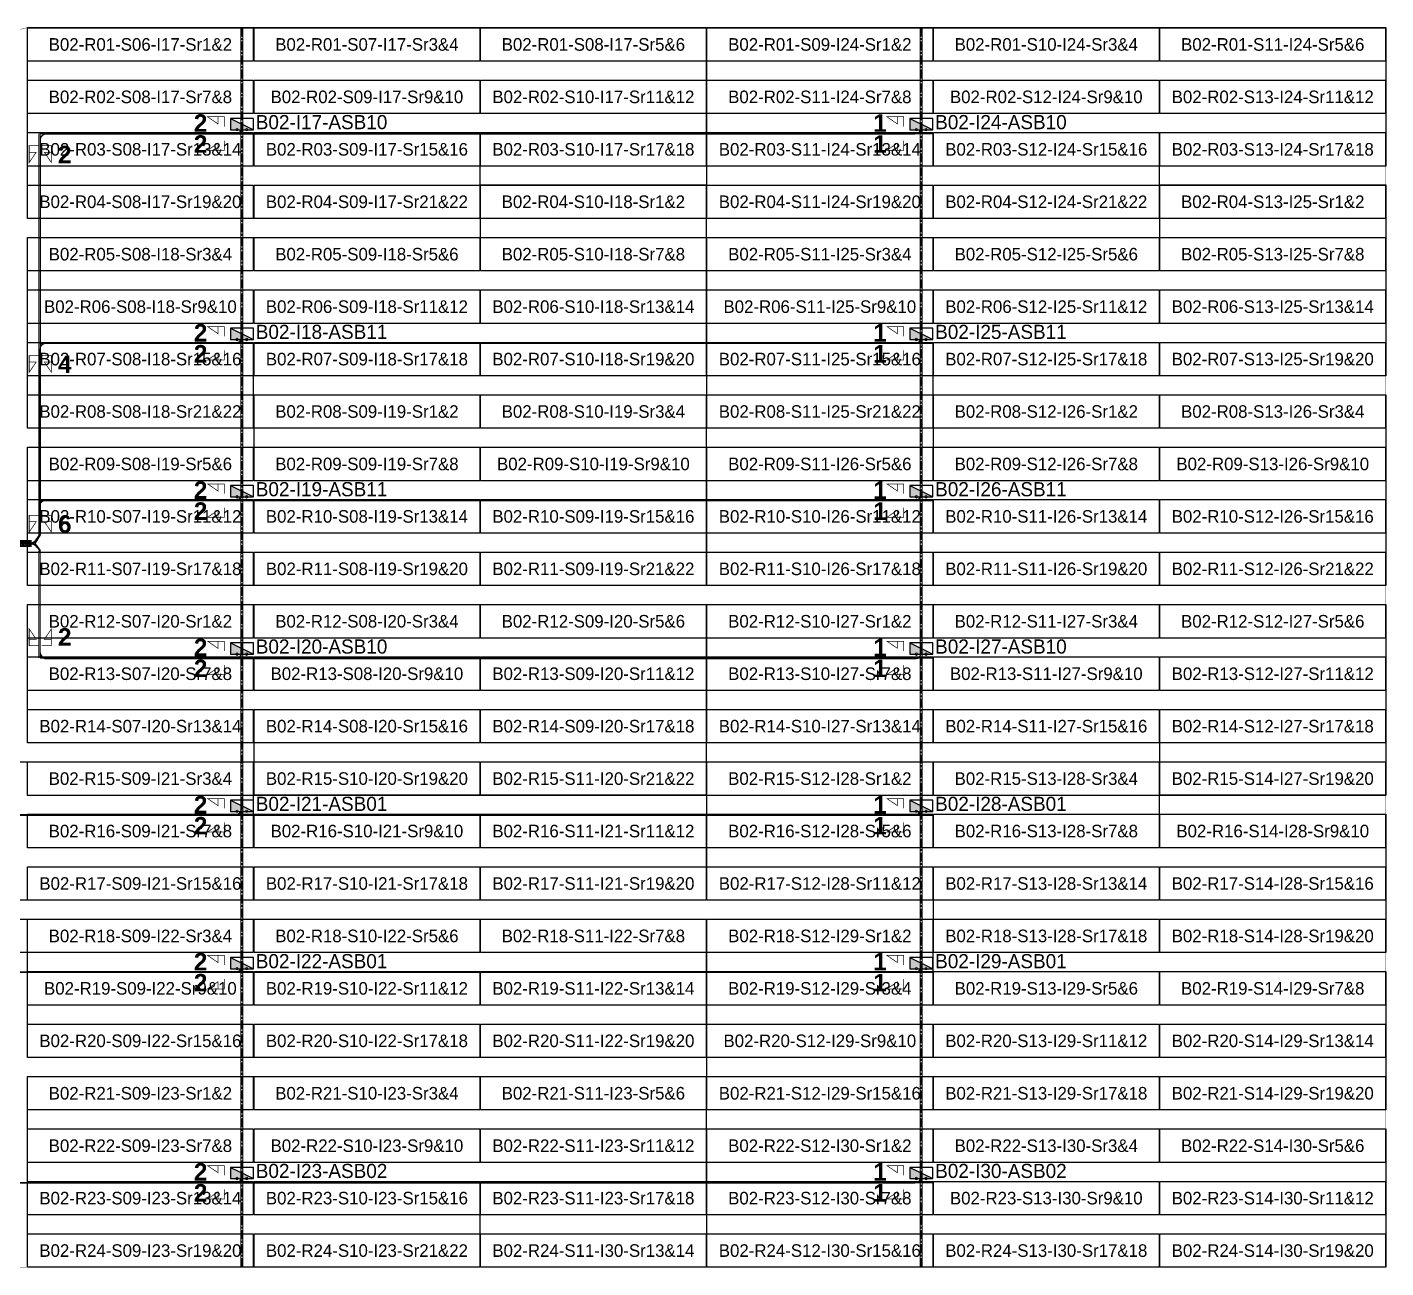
# Model space of a CAD drawing. Header units: metres. Extents: x 530339 to 530792, y 2675149 to 2675327.
# Drawn here: x 530597.8 to 530792.2, y 2675149.2 to 2675326.7 of the extents above; entities that cross this region are included whole.
import ezdxf
from ezdxf.enums import TextEntityAlignment as Align

# ---------------------------------------------------------------- set-up
doc = ezdxf.new("R2010")
doc.units = ezdxf.units.M
doc.linetypes.add('CENTER', pattern=[2, 1.25, -0.25, 0.25, -0.25])
for name, color, linetype in [('300mm Hume Pipe', 74, 'Continuous'), ('DC Trench BL-02', 40, 'Continuous'), ('E-Inverter Grouping', 2, 'Continuous'), ('Excavation', 7, 'Continuous'), ('Inverter Block-02', 7, 'Continuous'), ('LT Cable(AG) INV to LT Panel BL-02', 2, 'Continuous'), ('Messenger Wire Block-02 (Master Path)', 30, 'Continuous'), ('Messenger Wire Block-02 (MW Path)', 191, 'Continuous'), ('Messenger Wire Exc Link', 7, 'Continuous'), ('MMS Table Block-02', 8, 'Continuous'), ('Plan Line - DC BL-02', 40, 'Continuous'), ('Section Marking BL-02', 2, 'Continuous'), ('Trench (AC)-BL01', 14, 'Continuous')]:
    doc.layers.add(name, color=color, linetype=linetype)
doc.layers.add('Boundary-12.5 MW Block', color=6, linetype='Continuous', lineweight=9)
doc.layers.add('PILE', color=1, linetype='Continuous', lineweight=15)
doc.styles.add('BoldTextStyle', font='arialbd.ttf')
doc.styles.get("Standard").update_dxf_attribs({"font": 'Adani Regular.ttf'})

# ---------------------------------------------------------------- blocks, each defined once
blk = doc.blocks.new('MMS Table (32.292 x 4.788)')
at = {"color": 0}
blk.add_lwpolyline([(0, -0.002), (0, 4.786), (32.292, 4.786), (32.292, -0.002)], close=True, dxfattribs=at)
at = {"color": 7}
blk.add_attdef('ID1', text='', height=1.8, dxfattribs=at).set_placement((16.146, 2.392), align=Align.MIDDLE_CENTER)
blk = doc.blocks.new('Inverter Block')
h = blk.add_hatch(color=0)
h.dxf.hatch_style = 1
h.paths.add_polyline_path([(-1.46, 2.27), (-1.46, 0.85), (1.46, 0.85)])
at = {"color": 0}
blk.add_lwpolyline([(1.46, 2.27), (-1.46, 2.27), (-1.46, 0.85), (1.46, 0.85)], close=True, dxfattribs=at)
blk.add_lwpolyline([(-1.46, 2.27), (1.46, 0.85)], dxfattribs=at)
at = {"layer": 'PILE'}
for centre in [(-0.61, 0.85), (0.61, 0.85)]:
    blk.add_circle(centre, 0.156, dxfattribs=at)
at = {"color": 7}
blk.add_attdef('ID', (-1.46, 3.01), '', height=1.8, dxfattribs=at)

msp = doc.modelspace()

# ---------------------------------------------------------------- hatches: boundary and pattern name
at = {"layer": '300mm Hume Pipe'}
h = msp.add_hatch(dxfattribs=at)
h.set_pattern_fill('ANSI37', color=74, scale=0.1)
h.set_pattern_definition([(45, (-0.2313, -0.1963), (-0.224506403027, 0.224506403027), []), (135, (-0.2313, -0.1963), (-0.224506403027, -0.224506403027), [])])
edge = h.paths.add_edge_path()
edge.add_line((530598.29, 2675252.85), (530557.49, 2675252.85))
edge.add_arc((530557.49, 2675251.95), 0.9, 90, 180)
edge.add_line((530556.59, 2675251.95), (530556.59, 2675245.67))
edge.add_line((530556.59, 2675245.67), (530556.29, 2675245.67))
edge.add_line((530556.29, 2675245.67), (530556.29, 2675252.25))
edge.add_arc((530557.19, 2675252.25), 0.9, 90, 180, ccw=False)
edge.add_line((530557.19, 2675253.15), (530598.29, 2675253.15))
edge.add_line((530598.29, 2675253.15), (530598.29, 2675252.85))
h = msp.add_hatch(dxfattribs=at)
h.set_pattern_fill('ANSI37', color=74, scale=0.1)
h.set_pattern_definition([(45, (0.1918, -0.1963), (-0.224506403027, 0.224506403027), []), (135, (0.1918, -0.1963), (-0.224506403027, -0.224506403027), [])])
edge = h.paths.add_edge_path()
edge.add_line((530598.29, 2675252.48), (530557.91, 2675252.48))
edge.add_arc((530557.91, 2675251.58), 0.9, 90, 180)
edge.add_line((530557.01, 2675251.58), (530557.01, 2675245.67))
edge.add_line((530557.01, 2675245.67), (530556.71, 2675245.67))
edge.add_line((530556.71, 2675245.67), (530556.71, 2675251.88))
edge.add_arc((530557.61, 2675251.88), 0.9, 90, 180, ccw=False)
edge.add_line((530557.61, 2675252.78), (530598.29, 2675252.78))
edge.add_line((530598.29, 2675252.78), (530598.29, 2675252.48))

# ---------------------------------------------------------------- linework, layer by layer
at = {"layer": '300mm Hume Pipe', "color": 74}
for points in [[(530598.29, 2675252.85), (530557.49, 2675252.85, 0.414214), (530556.59, 2675251.95), (530556.59, 2675245.67), (530556.29, 2675245.67), (530556.29, 2675252.25, -0.414214), (530557.19, 2675253.15), (530598.29, 2675253.15)], [(530598.29, 2675252.48), (530557.91, 2675252.48, 0.414214), (530557.01, 2675251.58), (530557.01, 2675245.67), (530556.71, 2675245.67), (530556.71, 2675251.88, -0.414214), (530557.61, 2675252.78), (530598.29, 2675252.78)]]:
    msp.add_lwpolyline(points, format="xyb", close=True, dxfattribs=at)
at = {"layer": 'Boundary-12.5 MW Block', "const_width": 0.05}
msp.add_lwpolyline([(530565.39, 2675319.08), (530597.88, 2675326.58), (530792.14, 2675326.58), (530792.14, 2675149.29), (530338.75, 2675149.29), (530338.75, 2675326.58), (530500.61, 2675326.58), (530500.61, 2675319.08)], close=True, dxfattribs=at)
at = {"layer": 'DC Trench BL-02', "color": 40, "const_width": 0.15}
for points in [[(530628.69, 2675326.58), (530628.39, 2675326.58), (530628.39, 2675149.29), (530628.69, 2675149.29)], [(530725.86, 2675326.58), (530725.56, 2675326.58), (530725.56, 2675149.29), (530725.86, 2675149.29)]]:
    msp.add_lwpolyline(points, close=True, dxfattribs=at)
at = {"layer": 'E-Inverter Grouping'}
for points in [[(530597.88, 2675299.29), (530597.88, 2675326.58), (530694.96, 2675326.58), (530694.96, 2675306.79), (530662.57, 2675306.79), (530662.57, 2675299.29)], [(530695.06, 2675299.29), (530695.06, 2675326.58), (530792.14, 2675326.58), (530792.14, 2675306.79), (530759.74, 2675306.79), (530759.74, 2675299.29)], [(530662.67, 2675296.58), (530662.67, 2675304.08), (530694.96, 2675304.08), (530694.96, 2675276.79), (530630.18, 2675276.79), (530630.18, 2675269.29), (530597.88, 2675269.29), (530597.88, 2675296.58)], [(530759.84, 2675296.58), (530759.84, 2675304.08), (530792.14, 2675304.08), (530792.14, 2675276.79), (530727.35, 2675276.79), (530727.35, 2675269.29), (530695.06, 2675269.29), (530695.06, 2675296.58)], [(530694.96, 2675246.79), (530597.88, 2675246.79), (530597.88, 2675266.58), (530630.28, 2675266.58), (530630.28, 2675274.08), (530694.96, 2675274.08)], [(530792.14, 2675246.79), (530695.06, 2675246.79), (530695.06, 2675266.58), (530727.45, 2675266.58), (530727.45, 2675274.08), (530792.14, 2675274.08)], [(530694.96, 2675216.79), (530630.28, 2675216.79), (530630.28, 2675224.29), (530597.88, 2675224.29), (530597.88, 2675244.08), (530694.96, 2675244.08)], [(530694.96, 2675176.58), (530694.96, 2675156.79), (530662.57, 2675156.79), (530662.57, 2675149.29), (530597.88, 2675149.29), (530597.88, 2675176.58)]]:
    msp.add_lwpolyline(points, close=True, dxfattribs=at)
at = {"layer": 'E-Inverter Grouping', "color": 3}
for points in [[(530792.14, 2675216.79), (530759.84, 2675216.79), (530759.84, 2675224.29), (530695.06, 2675224.29), (530695.06, 2675244.08), (530792.14, 2675244.08)], [(530694.96, 2675201.79), (530565.49, 2675201.79), (530565.49, 2675221.58), (530630.18, 2675221.58), (530630.18, 2675214.08), (530694.96, 2675214.08)], [(530759.74, 2675214.08), (530792.14, 2675214.08), (530792.14, 2675194.29), (530727.45, 2675194.29), (530727.45, 2675201.79), (530695.06, 2675201.79), (530695.06, 2675221.58), (530759.74, 2675221.58)], [(530694.96, 2675179.29), (530597.88, 2675179.29), (530597.88, 2675194.29), (530565.49, 2675194.29), (530565.49, 2675199.08), (530694.96, 2675199.08)], [(530695.06, 2675199.08), (530727.35, 2675199.08), (530727.35, 2675191.58), (530792.14, 2675191.58), (530792.14, 2675171.79), (530695.06, 2675171.79)], [(530792.14, 2675149.29), (530662.67, 2675149.29), (530662.67, 2675154.08), (530695.06, 2675154.08), (530695.06, 2675169.08), (530792.14, 2675169.08)]]:
    msp.add_lwpolyline(points, close=True, dxfattribs=at)
at = {"layer": 'Excavation', "color": 3, "const_width": 0.1}
msp.add_lwpolyline([(530556.67, 2675244.64), (530556.67, 2675252.82), (530598.91, 2675252.82)], dxfattribs=at)
at = {"layer": 'LT Cable(AG) INV to LT Panel BL-02', "color": 5}
for points in [[(530561.18, 2675243.77), (530557.57, 2675243.77, -0.414214), (530556.67, 2675244.67), (530556.67, 2675251.92, -0.414214), (530557.57, 2675252.82), (530598.43, 2675252.82, 0.251156), (530599.18, 2675253.22), (530599.56, 2675253.8, 0.147693), (530599.71, 2675254.3), (530599.71, 2675310.54, -0.414214), (530600.61, 2675311.44), (530627.64, 2675311.44, 0.414214), (530628.54, 2675312.34), (530628.54, 2675312.69)], [(530561.18, 2675243.8), (530557.59, 2675243.8, -0.414214), (530556.69, 2675244.7), (530556.69, 2675251.9, -0.414214), (530557.59, 2675252.8), (530598.44, 2675252.8, 0.251156), (530599.19, 2675253.2), (530599.59, 2675253.8, 0.147693), (530599.74, 2675254.3), (530599.74, 2675310.51, -0.414214), (530600.64, 2675311.41), (530724.81, 2675311.41, 0.414214), (530725.71, 2675312.31), (530725.71, 2675312.69)], [(530559.24, 2675243.72), (530557.52, 2675243.72, -0.414214), (530556.62, 2675244.62), (530556.62, 2675251.97, -0.414214), (530557.52, 2675252.87), (530598.4, 2675252.87, 0.251156), (530599.15, 2675253.27), (530599.51, 2675253.82, 0.147693), (530599.66, 2675254.32), (530599.66, 2675280.59, -0.414214), (530600.56, 2675281.49), (530627.64, 2675281.49, 0.414214), (530628.54, 2675282.39), (530628.54, 2675282.69)], [(530559.24, 2675243.75), (530557.54, 2675243.75, -0.414214), (530556.64, 2675244.65), (530556.64, 2675251.95, -0.414214), (530557.54, 2675252.85), (530598.41, 2675252.85, 0.251156), (530599.16, 2675253.25), (530599.54, 2675253.81, 0.147693), (530599.69, 2675254.31), (530599.69, 2675280.56, -0.414214), (530600.59, 2675281.46), (530724.81, 2675281.46, 0.414214), (530725.71, 2675282.36), (530725.71, 2675282.69)], [(530559.24, 2675243.67), (530557.47, 2675243.67, -0.414214), (530556.57, 2675244.57), (530556.57, 2675252.02, -0.414214), (530557.47, 2675252.92), (530598.37, 2675252.92, 0.251156), (530599.12, 2675253.32), (530599.46, 2675253.83, 0.147693), (530599.61, 2675254.33), (530599.61, 2675258.14, -0.414214), (530600.51, 2675259.04), (530627.64, 2675259.04, 0.414214), (530628.54, 2675259.94), (530628.54, 2675260.19)], [(530559.24, 2675243.7), (530557.49, 2675243.7, -0.414214), (530556.59, 2675244.6), (530556.59, 2675252, -0.414214), (530557.49, 2675252.9), (530598.39, 2675252.9, 0.251156), (530599.14, 2675253.3), (530599.49, 2675253.83, 0.147693), (530599.64, 2675254.33), (530599.64, 2675258.11, -0.414214), (530600.54, 2675259.01), (530724.81, 2675259.01, 0.414214), (530725.71, 2675259.91), (530725.71, 2675260.19)], [(530561.18, 2675243.82), (530557.62, 2675243.82, -0.414214), (530556.72, 2675244.72), (530556.72, 2675251.87, -0.414214), (530557.62, 2675252.77), (530598.45, 2675252.77, -0.230211), (530599.16, 2675252.43), (530599.47, 2675252.03, -0.167984), (530599.66, 2675251.47), (530599.66, 2675237.29, 0.414214), (530600.56, 2675236.39), (530627.64, 2675236.39, 0.414214), (530628.54, 2675237.29), (530628.54, 2675237.69)], [(530561.18, 2675243.85), (530557.64, 2675243.85, -0.414214), (530556.74, 2675244.75), (530556.74, 2675251.85, -0.414214), (530557.64, 2675252.75), (530598.44, 2675252.75, -0.230211), (530599.14, 2675252.4), (530599.45, 2675252.02, -0.167984), (530599.64, 2675251.46), (530599.64, 2675237.26, 0.414214), (530600.54, 2675236.36), (530724.81, 2675236.36, 0.414214), (530725.71, 2675237.26), (530725.71, 2675237.69)], [(530558.14, 2675241.05), (530554.38, 2675241.05, 0.078431), (530554.11, 2675241), (530553.4, 2675240.77, -0.078431), (530553.12, 2675240.73), (530550.05, 2675240.73, 0.414214), (530549.15, 2675239.83), (530549.15, 2675222.51, 0.053119), (530549.17, 2675222.32), (530549.24, 2675222, -0.053119), (530549.26, 2675221.81), (530549.26, 2675162.29, 0.414214), (530550.16, 2675161.39), (530724.81, 2675161.39, 0.414214), (530725.71, 2675162.29), (530725.71, 2675162.69)], [(530558.14, 2675241.02), (530554.39, 2675241.02, 0.078431), (530554.11, 2675240.98), (530553.4, 2675240.75, -0.078431), (530553.12, 2675240.7), (530550.07, 2675240.7, 0.414214), (530549.17, 2675239.8), (530549.17, 2675222.51, 0.053119), (530549.19, 2675222.33), (530549.26, 2675222, -0.053119), (530549.28, 2675221.81), (530549.28, 2675162.31, 0.414214), (530550.18, 2675161.41), (530627.64, 2675161.41, 0.414214), (530628.54, 2675162.31), (530628.54, 2675162.69)], [(530560.3, 2675240.97), (530554.4, 2675240.97, 0.078431), (530554.12, 2675240.93), (530553.41, 2675240.7, -0.078431), (530553.13, 2675240.65), (530550.12, 2675240.65, 0.414214), (530549.22, 2675239.75), (530549.22, 2675222.52, 0.053119), (530549.24, 2675222.33), (530549.31, 2675222.01, -0.053119), (530549.33, 2675221.82), (530549.33, 2675192.4, 0.414214), (530550.23, 2675191.5), (530724.81, 2675191.5, 0.414214), (530725.71, 2675192.4), (530725.71, 2675192.78)], [(530560.3, 2675240.95), (530554.4, 2675240.95, 0.078431), (530554.12, 2675240.9), (530553.42, 2675240.67, -0.078431), (530553.13, 2675240.63), (530550.12, 2675240.63, 0.414214), (530549.25, 2675239.75), (530549.25, 2675222.52, 0.053119), (530549.26, 2675222.34), (530549.33, 2675222.01, -0.053119), (530549.36, 2675221.82), (530549.36, 2675192.43, 0.414214), (530550.26, 2675191.53), (530627.64, 2675191.53, 0.414214), (530628.54, 2675192.43), (530628.54, 2675192.78)], [(530560.3, 2675240.92), (530554.4, 2675240.92, 0.078431), (530554.13, 2675240.88), (530553.42, 2675240.65, -0.078431), (530553.14, 2675240.6), (530550.15, 2675240.6, 0.414214), (530549.27, 2675239.73), (530549.27, 2675222.52, 0.053119), (530549.29, 2675222.34), (530549.36, 2675222.02, -0.053119), (530549.38, 2675221.82), (530549.38, 2675214.89, 0.414214), (530550.26, 2675214.01), (530724.81, 2675214.01, 0.414214), (530725.69, 2675214.89), (530725.69, 2675215.19)], [(530560.3, 2675240.9), (530554.41, 2675240.9, 0.078431), (530554.13, 2675240.85), (530553.42, 2675240.62, -0.078431), (530553.14, 2675240.58), (530550.17, 2675240.58, 0.414214), (530549.3, 2675239.7), (530549.3, 2675222.53, 0.053119), (530549.31, 2675222.34), (530549.38, 2675222.02, -0.053119), (530549.41, 2675221.82), (530549.41, 2675214.91, 0.414214), (530550.28, 2675214.04), (530627.64, 2675214.04, 0.414214), (530628.51, 2675214.91), (530628.51, 2675215.19)]]:
    msp.add_lwpolyline(points, format="xyb", dxfattribs=at)
at = {"layer": 'Messenger Wire Block-02 (Master Path)'}
for points in [[(530599.71, 2675254.03), (530599.71, 2675311.44)], [(530599.71, 2675311.44), (530727.35, 2675311.44)], [(530599.71, 2675281.44), (530727.35, 2675281.44)], [(530599.71, 2675258.94), (530727.35, 2675258.94)], [(530599.71, 2675236.44), (530599.71, 2675251.8)], [(530599.71, 2675236.44), (530727.35, 2675236.44)], [(530549.31, 2675213.94), (530727.35, 2675213.94)], [(530549.31, 2675191.5), (530727.35, 2675191.44)], [(530549.31, 2675161.44), (530727.35, 2675161.44)]]:
    msp.add_lwpolyline(points, dxfattribs=at)
at = {"layer": 'Messenger Wire Block-02 (MW Path)', "const_width": 0.1}
for points in [[(530599.46, 2675254.03), (530599.46, 2675311.44)], [(530599.71, 2675311.44), (530727.35, 2675311.44)], [(530599.71, 2675281.44), (530727.35, 2675281.44)], [(530599.71, 2675258.94), (530727.35, 2675258.94)], [(530599.46, 2675236.44), (530599.46, 2675251.8)], [(530599.71, 2675236.44), (530727.35, 2675236.44)], [(530549.31, 2675213.94), (530727.35, 2675213.94)], [(530549.31, 2675191.5), (530727.35, 2675191.44)], [(530549.31, 2675161.44), (530727.35, 2675161.44)]]:
    msp.add_lwpolyline(points, dxfattribs=at)
at = {"layer": 'Messenger Wire Exc Link'}
msp.add_lwpolyline([(530599.71, 2675254.03), (530598.91, 2675252.82), (530599.71, 2675251.8)], dxfattribs=at)
at = {"layer": 'Plan Line - DC BL-02', "color": 6, "linetype": 'CENTER'}
for points in [[(530628.54, 2675326.58), (530628.54, 2675149.29)], [(530725.71, 2675326.58), (530725.71, 2675149.29)]]:
    msp.add_lwpolyline(points, dxfattribs=at)
at = {"layer": 'Section Marking BL-02', "color": 94, "lineweight": 35, "true_color": 0x00a500, "const_width": 0.1}
for points in [[(530626.04, 2675312.44), (530626.04, 2675313.83), (530623.64, 2675313.83), (530625.12, 2675312.82), (530625.12, 2675313.83)], [(530723.21, 2675312.44), (530723.21, 2675313.83), (530720.81, 2675313.83), (530722.29, 2675312.82), (530722.29, 2675313.83)], [(530599.51, 2675309.69), (530598.12, 2675309.69), (530598.12, 2675307.29), (530599.13, 2675308.77), (530598.12, 2675308.77)], [(530599.91, 2675309.69), (530601.3, 2675309.69), (530601.3, 2675307.29), (530600.29, 2675308.77), (530601.3, 2675308.77)], [(530626.04, 2675310.44), (530626.04, 2675309.05), (530623.64, 2675309.05), (530625.12, 2675310.06), (530625.12, 2675309.05)], [(530723.21, 2675310.44), (530723.21, 2675309.05), (530720.81, 2675309.05), (530722.29, 2675310.06), (530722.29, 2675309.05)], [(530626.04, 2675282.44), (530626.04, 2675283.83), (530623.64, 2675283.83), (530625.12, 2675282.82), (530625.12, 2675283.83)], [(530723.21, 2675282.44), (530723.21, 2675283.83), (530720.81, 2675283.83), (530722.29, 2675282.82), (530722.29, 2675283.83)], [(530626.04, 2675280.44), (530626.04, 2675279.05), (530623.64, 2675279.05), (530625.12, 2675280.06), (530625.12, 2675279.05)], [(530723.21, 2675280.44), (530723.21, 2675279.05), (530720.81, 2675279.05), (530722.29, 2675280.06), (530722.29, 2675279.05)], [(530599.51, 2675279.69), (530598.12, 2675279.69), (530598.12, 2675277.29), (530599.13, 2675278.77), (530598.12, 2675278.77)], [(530599.91, 2675279.69), (530601.3, 2675279.69), (530601.3, 2675277.29), (530600.29, 2675278.77), (530601.3, 2675278.77)], [(530626.04, 2675259.94), (530626.04, 2675261.33), (530623.64, 2675261.33), (530625.12, 2675260.32), (530625.12, 2675261.33)], [(530723.21, 2675259.94), (530723.21, 2675261.33), (530720.81, 2675261.33), (530722.29, 2675260.32), (530722.29, 2675261.33)], [(530626.04, 2675257.94), (530626.04, 2675256.55), (530623.64, 2675256.55), (530625.12, 2675257.56), (530625.12, 2675256.55)], [(530723.21, 2675257.94), (530723.21, 2675256.55), (530720.81, 2675256.55), (530722.29, 2675257.56), (530722.29, 2675256.55)], [(530599.51, 2675256.84), (530598.12, 2675256.84), (530598.12, 2675254.44), (530599.13, 2675255.92), (530598.12, 2675255.92)], [(530599.91, 2675256.84), (530601.3, 2675256.84), (530601.3, 2675254.44), (530600.29, 2675255.92), (530601.3, 2675255.92)], [(530599.51, 2675238.19), (530598.12, 2675238.19), (530598.12, 2675240.59), (530599.13, 2675239.11), (530598.12, 2675239.11)], [(530599.91, 2675238.19), (530601.3, 2675238.19), (530601.3, 2675240.59), (530600.29, 2675239.11), (530601.3, 2675239.11)], [(530626.04, 2675237.44), (530626.04, 2675238.83), (530623.64, 2675238.83), (530625.12, 2675237.82), (530625.12, 2675238.83)], [(530723.21, 2675237.44), (530723.21, 2675238.83), (530720.81, 2675238.83), (530722.29, 2675237.82), (530722.29, 2675238.83)], [(530626.04, 2675235.44), (530626.04, 2675234.05), (530623.64, 2675234.05), (530625.12, 2675235.06), (530625.12, 2675234.05)], [(530723.21, 2675235.44), (530723.21, 2675234.05), (530720.81, 2675234.05), (530722.29, 2675235.06), (530722.29, 2675234.05)], [(530626.04, 2675214.94), (530626.04, 2675216.33), (530623.64, 2675216.33), (530625.12, 2675215.32), (530625.12, 2675216.33)], [(530723.21, 2675214.94), (530723.21, 2675216.33), (530720.81, 2675216.33), (530722.29, 2675215.32), (530722.29, 2675216.33)], [(530626.04, 2675212.94), (530626.04, 2675211.55), (530623.64, 2675211.55), (530625.12, 2675212.56), (530625.12, 2675211.55)], [(530723.21, 2675212.94), (530723.21, 2675211.55), (530720.81, 2675211.55), (530722.29, 2675212.56), (530722.29, 2675211.55)], [(530626.04, 2675192.5), (530626.04, 2675193.89), (530623.64, 2675193.89), (530625.12, 2675192.88), (530625.12, 2675193.89)], [(530723.21, 2675192.5), (530723.21, 2675193.89), (530720.81, 2675193.89), (530722.29, 2675192.88), (530722.29, 2675193.89)], [(530626.04, 2675190.5), (530626.04, 2675189.11), (530623.64, 2675189.11), (530625.12, 2675190.12), (530625.12, 2675189.11)], [(530723.21, 2675190.5), (530723.21, 2675189.11), (530720.81, 2675189.11), (530722.29, 2675190.12), (530722.29, 2675189.11)], [(530626.04, 2675162.44), (530626.04, 2675163.83), (530623.64, 2675163.83), (530625.12, 2675162.82), (530625.12, 2675163.83)], [(530723.21, 2675162.44), (530723.21, 2675163.83), (530720.81, 2675163.83), (530722.29, 2675162.82), (530722.29, 2675163.83)], [(530626.04, 2675160.44), (530626.04, 2675159.05), (530623.64, 2675159.05), (530625.12, 2675160.06), (530625.12, 2675159.05)], [(530723.21, 2675160.44), (530723.21, 2675159.05), (530720.81, 2675159.05), (530722.29, 2675160.06), (530722.29, 2675159.05)]]:
    msp.add_lwpolyline(points, dxfattribs=at)
at = {"layer": 'Trench (AC)-BL01'}
msp.add_lwpolyline([(530598.44, 2675253.27, 0.1, 0.1, 0), (530598.44, 2675252.37, 0.1, 0.1, 0), (530558.02, 2675252.37, 0.1, 0.1, 0.414214), (530557.12, 2675251.47, 0.1, 0.1, 0), (530557.12, 2675245.6, 0.1, 0.1, 0), (530556.22, 2675245.6, 0.1, 0.1, 0), (530556.22, 2675252.37, 0.1, 0.1, -0.414214), (530557.12, 2675253.27, 0.1, 0.1, 0)], format="xyseb", close=True, dxfattribs=at)

# ---------------------------------------------------------------- block references
at = {"layer": 'Inverter Block-02'}
ref = msp.add_blockref('Inverter Block', (530628.54, 2675311.03), dxfattribs=dict(at, xscale=1.124999999976148, yscale=1.124999999976148, zscale=1.124999999976148))
ref.add_attrib('ID', 'B02-I17-ASB10', (530630.53, 2675312.06), dxfattribs={"layer": '0', "color": 7, "height": 2.025})
ref = msp.add_blockref('Inverter Block', (530725.71, 2675311.03), dxfattribs=dict(at, xscale=1.124999999976148, yscale=1.124999999976148, zscale=1.124999999976148))
ref.add_attrib('ID', 'B02-I24-ASB10', (530727.7, 2675312.06), dxfattribs={"layer": '0', "color": 7, "height": 2.025})
ref = msp.add_blockref('Inverter Block', (530628.54, 2675281.03), dxfattribs=dict(at, xscale=1.124999999976148, yscale=1.124999999976148, zscale=1.124999999976148))
ref.add_attrib('ID', 'B02-I18-ASB11', (530630.53, 2675282.06), dxfattribs={"layer": '0', "color": 7, "height": 2.025})
ref = msp.add_blockref('Inverter Block', (530725.71, 2675281.03), dxfattribs=dict(at, xscale=1.124999999976148, yscale=1.124999999976148, zscale=1.124999999976148))
ref.add_attrib('ID', 'B02-I25-ASB11', (530727.7, 2675282.06), dxfattribs={"layer": '0', "color": 7, "height": 2.025})
ref = msp.add_blockref('Inverter Block', (530628.54, 2675258.53), dxfattribs=dict(at, xscale=1.124999999976148, yscale=1.124999999976148, zscale=1.124999999976148))
ref.add_attrib('ID', 'B02-I19-ASB11', (530630.53, 2675259.56), dxfattribs={"layer": '0', "color": 7, "height": 2.025})
ref = msp.add_blockref('Inverter Block', (530725.71, 2675258.53), dxfattribs=dict(at, xscale=1.124999999976148, yscale=1.124999999976148, zscale=1.124999999976148))
ref.add_attrib('ID', 'B02-I26-ASB11', (530727.7, 2675259.56), dxfattribs={"layer": '0', "color": 7, "height": 2.025})
ref = msp.add_blockref('Inverter Block', (530628.54, 2675236.03), dxfattribs=dict(at, xscale=1.124999999976148, yscale=1.124999999976148, zscale=1.124999999976148))
ref.add_attrib('ID', 'B02-I20-ASB10', (530630.53, 2675237.06), dxfattribs={"layer": '0', "color": 7, "height": 2.025})
ref = msp.add_blockref('Inverter Block', (530725.71, 2675236.03), dxfattribs=dict(at, xscale=1.124999999976148, yscale=1.124999999976148, zscale=1.124999999976148))
ref.add_attrib('ID', 'B02-I27-ASB10', (530727.7, 2675237.06), dxfattribs={"layer": '0', "color": 7, "height": 2.025})
ref = msp.add_blockref('Inverter Block', (530628.54, 2675213.53), dxfattribs=dict(at, xscale=1.124999999976148, yscale=1.124999999976148, zscale=1.124999999976148))
ref.add_attrib('ID', 'B02-I21-ASB01', (530630.53, 2675214.56), dxfattribs={"layer": '0', "color": 7, "height": 2.025})
ref = msp.add_blockref('Inverter Block', (530725.71, 2675213.53), dxfattribs=dict(at, xscale=1.124999999976148, yscale=1.124999999976148, zscale=1.124999999976148))
ref.add_attrib('ID', 'B02-I28-ASB01', (530727.7, 2675214.56), dxfattribs={"layer": '0', "color": 7, "height": 2.025})
ref = msp.add_blockref('Inverter Block', (530628.54, 2675191.03), dxfattribs=dict(at, xscale=1.124999999976148, yscale=1.124999999976148, zscale=1.124999999976148))
ref.add_attrib('ID', 'B02-I22-ASB01', (530630.53, 2675192.06), dxfattribs={"layer": '0', "color": 7, "height": 2.025})
ref = msp.add_blockref('Inverter Block', (530725.71, 2675191.03), dxfattribs=dict(at, xscale=1.124999999976148, yscale=1.124999999976148, zscale=1.124999999976148))
ref.add_attrib('ID', 'B02-I29-ASB01', (530727.7, 2675192.06), dxfattribs={"layer": '0', "color": 7, "height": 2.025})
ref = msp.add_blockref('Inverter Block', (530628.54, 2675161.03), dxfattribs=dict(at, xscale=1.124999999976148, yscale=1.124999999976148, zscale=1.124999999976148))
ref.add_attrib('ID', 'B02-I23-ASB02', (530630.53, 2675162.06), dxfattribs={"layer": '0', "color": 7, "height": 2.025})
ref = msp.add_blockref('Inverter Block', (530725.71, 2675161.03), dxfattribs=dict(at, xscale=1.124999999976148, yscale=1.124999999976148, zscale=1.124999999976148))
ref.add_attrib('ID', 'B02-I30-ASB02', (530727.7, 2675162.06), dxfattribs={"layer": '0', "color": 7, "height": 2.025})
at = {"layer": 'MMS Table Block-02'}
for p, values in [((530597.88, 2675321.79), {'ID1': 'B02-R01-S06-I17-Sr1&2'}), ((530630.28, 2675321.79), {'ID1': 'B02-R01-S07-I17-Sr3&4'}), ((530662.67, 2675321.79), {'ID1': 'B02-R01-S08-I17-Sr5&6'}), ((530695.06, 2675321.79), {'ID1': 'B02-R01-S09-I24-Sr1&2'}), ((530727.45, 2675321.79), {'ID1': 'B02-R01-S10-I24-Sr3&4'}), ((530759.84, 2675321.79), {'ID1': 'B02-R01-S11-I24-Sr5&6'}), ((530597.88, 2675314.29), {'ID1': 'B02-R02-S08-I17-Sr7&8'}), ((530630.28, 2675314.29), {'ID1': 'B02-R02-S09-I17-Sr9&10'}), ((530662.67, 2675314.29), {'ID1': 'B02-R02-S10-I17-Sr11&12'}), ((530695.06, 2675314.29), {'ID1': 'B02-R02-S11-I24-Sr7&8'}), ((530727.45, 2675314.29), {'ID1': 'B02-R02-S12-I24-Sr9&10'}), ((530759.84, 2675314.29), {'ID1': 'B02-R02-S13-I24-Sr11&12'}), ((530597.88, 2675306.79), {'ID1': 'B02-R03-S08-I17-Sr13&14'}), ((530630.28, 2675306.79), {'ID1': 'B02-R03-S09-I17-Sr15&16'}), ((530662.67, 2675306.79), {'ID1': 'B02-R03-S10-I17-Sr17&18'}), ((530695.06, 2675306.79), {'ID1': 'B02-R03-S11-I24-Sr13&14'}), ((530727.45, 2675306.79), {'ID1': 'B02-R03-S12-I24-Sr15&16'}), ((530759.84, 2675306.79), {'ID1': 'B02-R03-S13-I24-Sr17&18'}), ((530597.88, 2675299.29), {'ID1': 'B02-R04-S08-I17-Sr19&20'}), ((530630.28, 2675299.29), {'ID1': 'B02-R04-S09-I17-Sr21&22'}), ((530662.67, 2675299.29), {'ID1': 'B02-R04-S10-I18-Sr1&2'}), ((530695.06, 2675299.29), {'ID1': 'B02-R04-S11-I24-Sr19&20'}), ((530727.45, 2675299.29), {'ID1': 'B02-R04-S12-I24-Sr21&22'}), ((530759.84, 2675299.29), {'ID1': 'B02-R04-S13-I25-Sr1&2'}), ((530597.88, 2675291.79), {'ID1': 'B02-R05-S08-I18-Sr3&4'}), ((530630.28, 2675291.79), {'ID1': 'B02-R05-S09-I18-Sr5&6'}), ((530662.67, 2675291.79), {'ID1': 'B02-R05-S10-I18-Sr7&8'}), ((530695.06, 2675291.79), {'ID1': 'B02-R05-S11-I25-Sr3&4'}), ((530727.45, 2675291.79), {'ID1': 'B02-R05-S12-I25-Sr5&6'}), ((530759.84, 2675291.79), {'ID1': 'B02-R05-S13-I25-Sr7&8'}), ((530597.88, 2675284.29), {'ID1': 'B02-R06-S08-I18-Sr9&10'}), ((530630.28, 2675284.29), {'ID1': 'B02-R06-S09-I18-Sr11&12'}), ((530662.67, 2675284.29), {'ID1': 'B02-R06-S10-I18-Sr13&14'}), ((530695.06, 2675284.29), {'ID1': 'B02-R06-S11-I25-Sr9&10'}), ((530727.45, 2675284.29), {'ID1': 'B02-R06-S12-I25-Sr11&12'}), ((530759.84, 2675284.29), {'ID1': 'B02-R06-S13-I25-Sr13&14'}), ((530597.88, 2675276.79), {'ID1': 'B02-R07-S08-I18-Sr15&16'}), ((530630.28, 2675276.79), {'ID1': 'B02-R07-S09-I18-Sr17&18'}), ((530662.67, 2675276.79), {'ID1': 'B02-R07-S10-I18-Sr19&20'}), ((530695.06, 2675276.79), {'ID1': 'B02-R07-S11-I25-Sr15&16'}), ((530727.45, 2675276.79), {'ID1': 'B02-R07-S12-I25-Sr17&18'}), ((530759.84, 2675276.79), {'ID1': 'B02-R07-S13-I25-Sr19&20'}), ((530597.88, 2675269.29), {'ID1': 'B02-R08-S08-I18-Sr21&22'}), ((530630.28, 2675269.29), {'ID1': 'B02-R08-S09-I19-Sr1&2'}), ((530662.67, 2675269.29), {'ID1': 'B02-R08-S10-I19-Sr3&4'}), ((530695.06, 2675269.29), {'ID1': 'B02-R08-S11-I25-Sr21&22'}), ((530727.45, 2675269.29), {'ID1': 'B02-R08-S12-I26-Sr1&2'}), ((530759.84, 2675269.29), {'ID1': 'B02-R08-S13-I26-Sr3&4'}), ((530597.88, 2675261.79), {'ID1': 'B02-R09-S08-I19-Sr5&6'}), ((530630.28, 2675261.79), {'ID1': 'B02-R09-S09-I19-Sr7&8'}), ((530662.67, 2675261.79), {'ID1': 'B02-R09-S10-I19-Sr9&10'}), ((530695.06, 2675261.79), {'ID1': 'B02-R09-S11-I26-Sr5&6'}), ((530727.45, 2675261.79), {'ID1': 'B02-R09-S12-I26-Sr7&8'}), ((530759.84, 2675261.79), {'ID1': 'B02-R09-S13-I26-Sr9&10'}), ((530597.88, 2675254.29), {'ID1': 'B02-R10-S07-I19-Sr11&12'}), ((530630.28, 2675254.29), {'ID1': 'B02-R10-S08-I19-Sr13&14'}), ((530662.67, 2675254.29), {'ID1': 'B02-R10-S09-I19-Sr15&16'}), ((530695.06, 2675254.29), {'ID1': 'B02-R10-S10-I26-Sr11&12'}), ((530727.45, 2675254.29), {'ID1': 'B02-R10-S11-I26-Sr13&14'}), ((530759.84, 2675254.29), {'ID1': 'B02-R10-S12-I26-Sr15&16'}), ((530597.88, 2675246.79), {'ID1': 'B02-R11-S07-I19-Sr17&18'}), ((530630.28, 2675246.79), {'ID1': 'B02-R11-S08-I19-Sr19&20'}), ((530662.67, 2675246.79), {'ID1': 'B02-R11-S09-I19-Sr21&22'}), ((530695.06, 2675246.79), {'ID1': 'B02-R11-S10-I26-Sr17&18'}), ((530727.45, 2675246.79), {'ID1': 'B02-R11-S11-I26-Sr19&20'}), ((530759.84, 2675246.79), {'ID1': 'B02-R11-S12-I26-Sr21&22'}), ((530597.88, 2675239.29), {'ID1': 'B02-R12-S07-I20-Sr1&2'}), ((530630.28, 2675239.29), {'ID1': 'B02-R12-S08-I20-Sr3&4'}), ((530662.67, 2675239.29), {'ID1': 'B02-R12-S09-I20-Sr5&6'}), ((530695.06, 2675239.29), {'ID1': 'B02-R12-S10-I27-Sr1&2'}), ((530727.45, 2675239.29), {'ID1': 'B02-R12-S11-I27-Sr3&4'}), ((530759.84, 2675239.29), {'ID1': 'B02-R12-S12-I27-Sr5&6'}), ((530597.88, 2675231.79), {'ID1': 'B02-R13-S07-I20-Sr7&8'}), ((530630.28, 2675231.79), {'ID1': 'B02-R13-S08-I20-Sr9&10'}), ((530662.67, 2675231.79), {'ID1': 'B02-R13-S09-I20-Sr11&12'}), ((530695.06, 2675231.79), {'ID1': 'B02-R13-S10-I27-Sr7&8'}), ((530727.45, 2675231.79), {'ID1': 'B02-R13-S11-I27-Sr9&10'}), ((530759.84, 2675231.79), {'ID1': 'B02-R13-S12-I27-Sr11&12'}), ((530597.88, 2675224.29), {'ID1': 'B02-R14-S07-I20-Sr13&14'}), ((530630.28, 2675224.29), {'ID1': 'B02-R14-S08-I20-Sr15&16'}), ((530662.67, 2675224.29), {'ID1': 'B02-R14-S09-I20-Sr17&18'}), ((530695.06, 2675224.29), {'ID1': 'B02-R14-S10-I27-Sr13&14'}), ((530727.45, 2675224.29), {'ID1': 'B02-R14-S11-I27-Sr15&16'}), ((530759.84, 2675224.29), {'ID1': 'B02-R14-S12-I27-Sr17&18'}), ((530597.88, 2675216.79), {'ID1': 'B02-R15-S09-I21-Sr3&4'}), ((530630.28, 2675216.79), {'ID1': 'B02-R15-S10-I20-Sr19&20'}), ((530662.67, 2675216.79), {'ID1': 'B02-R15-S11-I20-Sr21&22'}), ((530695.06, 2675216.79), {'ID1': 'B02-R15-S12-I28-Sr1&2'}), ((530727.45, 2675216.79), {'ID1': 'B02-R15-S13-I28-Sr3&4'}), ((530759.84, 2675216.79), {'ID1': 'B02-R15-S14-I27-Sr19&20'}), ((530597.88, 2675209.29), {'ID1': 'B02-R16-S09-I21-Sr7&8'}), ((530630.28, 2675209.29), {'ID1': 'B02-R16-S10-I21-Sr9&10'}), ((530662.67, 2675209.29), {'ID1': 'B02-R16-S11-I21-Sr11&12'}), ((530695.06, 2675209.29), {'ID1': 'B02-R16-S12-I28-Sr5&6'}), ((530727.45, 2675209.29), {'ID1': 'B02-R16-S13-I28-Sr7&8'}), ((530759.84, 2675209.29), {'ID1': 'B02-R16-S14-I28-Sr9&10'}), ((530597.88, 2675201.79), {'ID1': 'B02-R17-S09-I21-Sr15&16'}), ((530630.28, 2675201.79), {'ID1': 'B02-R17-S10-I21-Sr17&18'}), ((530662.67, 2675201.79), {'ID1': 'B02-R17-S11-I21-Sr19&20'}), ((530695.06, 2675201.79), {'ID1': 'B02-R17-S12-I28-Sr11&12'}), ((530727.45, 2675201.79), {'ID1': 'B02-R17-S13-I28-Sr13&14'}), ((530759.84, 2675201.79), {'ID1': 'B02-R17-S14-I28-Sr15&16'}), ((530597.88, 2675194.29), {'ID1': 'B02-R18-S09-I22-Sr3&4'}), ((530630.28, 2675194.29), {'ID1': 'B02-R18-S10-I22-Sr5&6'}), ((530662.67, 2675194.29), {'ID1': 'B02-R18-S11-I22-Sr7&8'}), ((530695.06, 2675194.29), {'ID1': 'B02-R18-S12-I29-Sr1&2'}), ((530727.45, 2675194.29), {'ID1': 'B02-R18-S13-I28-Sr17&18'}), ((530759.84, 2675194.29), {'ID1': 'B02-R18-S14-I28-Sr19&20'}), ((530597.88, 2675186.79), {'ID1': 'B02-R19-S09-I22-Sr9&10'}), ((530630.28, 2675186.79), {'ID1': 'B02-R19-S10-I22-Sr11&12'}), ((530662.67, 2675186.79), {'ID1': 'B02-R19-S11-I22-Sr13&14'}), ((530695.06, 2675186.79), {'ID1': 'B02-R19-S12-I29-Sr3&4'}), ((530727.45, 2675186.79), {'ID1': 'B02-R19-S13-I29-Sr5&6'}), ((530759.84, 2675186.79), {'ID1': 'B02-R19-S14-I29-Sr7&8'}), ((530597.88, 2675179.29), {'ID1': 'B02-R20-S09-I22-Sr15&16'}), ((530630.28, 2675179.29), {'ID1': 'B02-R20-S10-I22-Sr17&18'}), ((530662.67, 2675179.29), {'ID1': 'B02-R20-S11-I22-Sr19&20'}), ((530695.06, 2675179.29), {'ID1': 'B02-R20-S12-I29-Sr9&10'}), ((530727.45, 2675179.29), {'ID1': 'B02-R20-S13-I29-Sr11&12'}), ((530759.84, 2675179.29), {'ID1': 'B02-R20-S14-I29-Sr13&14'}), ((530597.88, 2675171.79), {'ID1': 'B02-R21-S09-I23-Sr1&2'}), ((530630.28, 2675171.79), {'ID1': 'B02-R21-S10-I23-Sr3&4'}), ((530662.67, 2675171.79), {'ID1': 'B02-R21-S11-I23-Sr5&6'}), ((530695.06, 2675171.79), {'ID1': 'B02-R21-S12-I29-Sr15&16'}), ((530727.45, 2675171.79), {'ID1': 'B02-R21-S13-I29-Sr17&18'}), ((530759.84, 2675171.79), {'ID1': 'B02-R21-S14-I29-Sr19&20'}), ((530597.88, 2675164.29), {'ID1': 'B02-R22-S09-I23-Sr7&8'}), ((530630.28, 2675164.29), {'ID1': 'B02-R22-S10-I23-Sr9&10'}), ((530662.67, 2675164.29), {'ID1': 'B02-R22-S11-I23-Sr11&12'}), ((530695.06, 2675164.29), {'ID1': 'B02-R22-S12-I30-Sr1&2'}), ((530727.45, 2675164.29), {'ID1': 'B02-R22-S13-I30-Sr3&4'}), ((530759.84, 2675164.29), {'ID1': 'B02-R22-S14-I30-Sr5&6'}), ((530597.88, 2675156.79), {'ID1': 'B02-R23-S09-I23-Sr13&14'}), ((530630.28, 2675156.79), {'ID1': 'B02-R23-S10-I23-Sr15&16'}), ((530662.67, 2675156.79), {'ID1': 'B02-R23-S11-I23-Sr17&18'}), ((530695.06, 2675156.79), {'ID1': 'B02-R23-S12-I30-Sr7&8'}), ((530727.45, 2675156.79), {'ID1': 'B02-R23-S13-I30-Sr9&10'}), ((530759.84, 2675156.79), {'ID1': 'B02-R23-S14-I30-Sr11&12'}), ((530597.88, 2675149.29), {'ID1': 'B02-R24-S09-I23-Sr19&20'}), ((530630.28, 2675149.29), {'ID1': 'B02-R24-S10-I23-Sr21&22'}), ((530662.67, 2675149.29), {'ID1': 'B02-R24-S11-I30-Sr13&14'}), ((530695.06, 2675149.29), {'ID1': 'B02-R24-S12-I30-Sr15&16'}), ((530727.45, 2675149.29), {'ID1': 'B02-R24-S13-I30-Sr17&18'}), ((530759.84, 2675149.29), {'ID1': 'B02-R24-S14-I30-Sr19&20'})]:
    msp.add_blockref('MMS Table (32.292 x 4.788)', p, dxfattribs=at).add_auto_attribs(values)

# ---------------------------------------------------------------- texts
at = {"layer": 'Section Marking BL-02', "color": 94, "true_color": 0x00a500, "style": 'BoldTextStyle'}
for s, p in [('2', (530622.64, 2675312.94)), ('1', (530719.81, 2675312.94)), ('2', (530603.21, 2675308.44)), ('2', (530622.64, 2675309.94)), ('1', (530719.81, 2675309.94)), ('2', (530622.64, 2675282.94)), ('1', (530719.81, 2675282.94)), ('2', (530622.64, 2675279.94)), ('1', (530719.81, 2675279.94)), ('4', (530603.21, 2675278.44)), ('2', (530622.64, 2675260.44)), ('1', (530719.81, 2675260.44)), ('2', (530622.64, 2675257.44)), ('1', (530719.81, 2675257.44)), ('6', (530603.21, 2675255.59)), ('2', (530603.21, 2675239.44)), ('2', (530622.64, 2675237.94)), ('1', (530719.81, 2675237.94)), ('2', (530622.64, 2675234.94)), ('1', (530719.81, 2675234.94)), ('2', (530622.64, 2675215.44)), ('1', (530719.81, 2675215.44)), ('2', (530622.64, 2675212.44)), ('1', (530719.81, 2675212.44)), ('2', (530622.64, 2675193)), ('1', (530719.81, 2675193)), ('2', (530622.64, 2675190)), ('1', (530719.81, 2675190)), ('2', (530622.64, 2675162.94)), ('1', (530719.81, 2675162.94)), ('2', (530622.64, 2675159.94)), ('1', (530719.81, 2675159.94))]:
    msp.add_text(s, height=2.5, dxfattribs=at).set_placement(p, align=Align.MIDDLE_CENTER)

doc.saveas('drawing.dxf')
